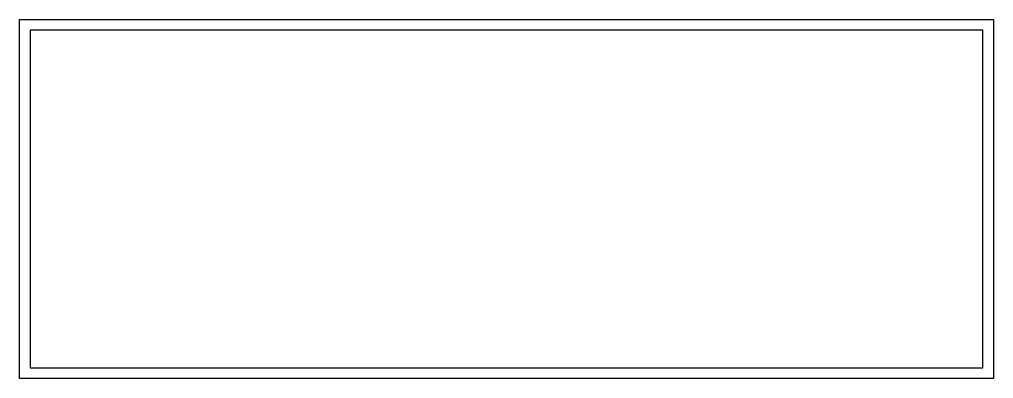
# Model space of a CAD drawing. Header units: millimetres. Extents: x -3 to 268, y -3 to 97.
import ezdxf

# ---------------------------------------------------------------- set-up
doc = ezdxf.new("R2010")
doc.units = ezdxf.units.MM
doc.layers.get('0').update_dxf_attribs({"linetype": 'CONTINUOUS'})

msp = doc.modelspace()

# ---------------------------------------------------------------- linework, layer by layer
for points in [[(-3, 97), (268, 97), (268, -3), (-3, -3)], [(0, 0), (265, 0), (265, 94), (0, 94)]]:
    msp.add_lwpolyline(points, close=True)

doc.saveas('drawing.dxf')
